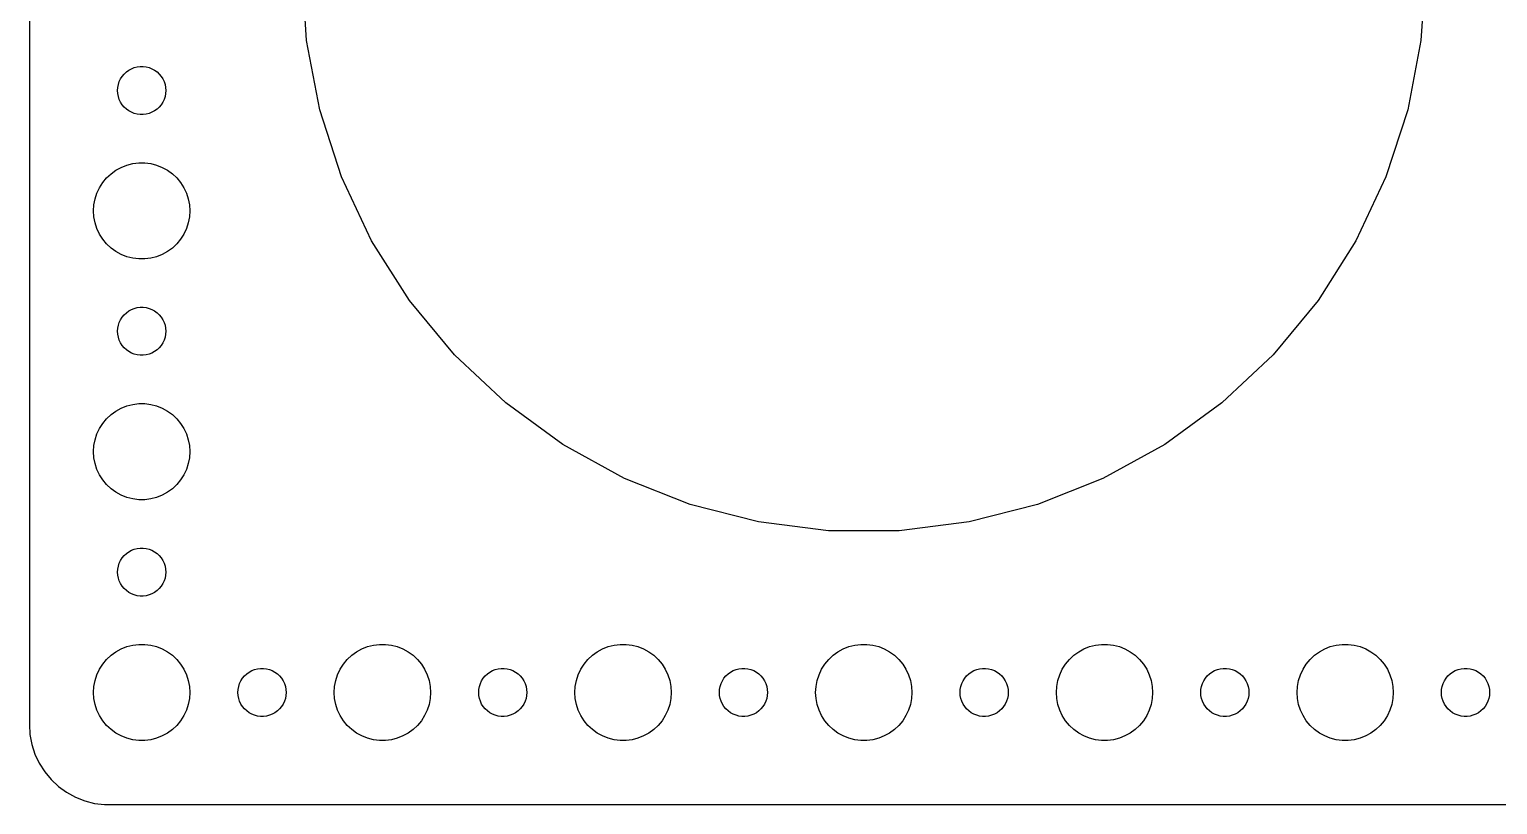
# Model space of a CAD drawing. Header units: metres. Extents: x -127 to 127, y 62 to 166.
# Drawn here: x -127 to -35.5, y 62 to 110.3 of the extents above; entities that cross this region are included whole.
import ezdxf

# ---------------------------------------------------------------- set-up
doc = ezdxf.new("R2010")
doc.units = ezdxf.units.M

msp = doc.modelspace()

# ---------------------------------------------------------------- linework, layer by layer
for p, q in [((-127, 161), (-127, 67)), ((-109.724, 109.613), (-110, 114)), ((-40, 114), (-40.276, 109.613)), ((-108.9, 105.296), (-109.724, 109.613)), ((-40.276, 109.613), (-41.0996, 105.296)), ((-120.464, 107.927), (-120.281, 107.973)), ((-120.281, 107.973), (-120.094, 107.997)), ((-120.094, 107.997), (-119.906, 107.997)), ((-119.906, 107.997), (-119.719, 107.973)), ((-119.719, 107.973), (-119.536, 107.927)), ((-121.395, 107.052), (-121.314, 107.223)), ((-121.314, 107.223), (-121.214, 107.382)), ((-121.214, 107.382), (-121.093, 107.527)), ((-121.093, 107.527), (-120.956, 107.656)), ((-120.956, 107.656), (-120.804, 107.766)), ((-120.804, 107.766), (-120.639, 107.857)), ((-120.639, 107.857), (-120.464, 107.927)), ((-119.536, 107.927), (-119.361, 107.857)), ((-119.361, 107.857), (-119.196, 107.766)), ((-119.196, 107.766), (-119.044, 107.656)), ((-119.044, 107.656), (-118.907, 107.527)), ((-118.907, 107.527), (-118.786, 107.382)), ((-118.786, 107.382), (-118.686, 107.223)), ((-118.686, 107.223), (-118.605, 107.052)), ((-121.5, 106.5), (-121.488, 106.688)), ((-121.488, 106.312), (-121.5, 106.5)), ((-121.488, 106.688), (-121.453, 106.873)), ((-121.453, 106.127), (-121.488, 106.312)), ((-121.453, 106.873), (-121.395, 107.052)), ((-118.605, 107.052), (-118.547, 106.873)), ((-118.547, 106.873), (-118.512, 106.688)), ((-118.512, 106.312), (-118.547, 106.127)), ((-118.512, 106.688), (-118.5, 106.5)), ((-118.5, 106.5), (-118.512, 106.312)), ((-121.395, 105.948), (-121.453, 106.127)), ((-121.314, 105.777), (-121.395, 105.948)), ((-121.214, 105.618), (-121.314, 105.777)), ((-121.093, 105.473), (-121.214, 105.618)), ((-120.956, 105.344), (-121.093, 105.473)), ((-120.804, 105.234), (-120.956, 105.344)), ((-120.639, 105.143), (-120.804, 105.234)), ((-119.196, 105.234), (-119.361, 105.143)), ((-119.044, 105.344), (-119.196, 105.234)), ((-118.907, 105.473), (-119.044, 105.344)), ((-118.786, 105.618), (-118.907, 105.473)), ((-118.686, 105.777), (-118.786, 105.618)), ((-118.605, 105.948), (-118.686, 105.777)), ((-118.547, 106.127), (-118.605, 105.948)), ((-107.542, 101.116), (-108.9, 105.296)), ((-41.0996, 105.296), (-42.4578, 101.116)), ((-120.464, 105.073), (-120.639, 105.143)), ((-120.281, 105.027), (-120.464, 105.073)), ((-120.094, 105.003), (-120.281, 105.027)), ((-119.906, 105.003), (-120.094, 105.003)), ((-119.719, 105.027), (-119.906, 105.003)), ((-119.536, 105.073), (-119.719, 105.027)), ((-119.361, 105.143), (-119.536, 105.073)), ((-121.607, 101.533), (-121.277, 101.714)), ((-121.277, 101.714), (-120.927, 101.853)), ((-120.927, 101.853), (-120.562, 101.947)), ((-120.562, 101.947), (-120.188, 101.994)), ((-120.188, 101.994), (-119.812, 101.994)), ((-119.812, 101.994), (-119.438, 101.947)), ((-119.438, 101.947), (-119.073, 101.853)), ((-119.073, 101.853), (-118.723, 101.714)), ((-118.723, 101.714), (-118.393, 101.533)), ((-122.629, 100.445), (-122.427, 100.763)), ((-122.427, 100.763), (-122.187, 101.054)), ((-122.187, 101.054), (-121.912, 101.312)), ((-121.912, 101.312), (-121.607, 101.533)), ((-118.393, 101.533), (-118.088, 101.312)), ((-118.088, 101.312), (-117.813, 101.054)), ((-117.813, 101.054), (-117.573, 100.763)), ((-117.573, 100.763), (-117.371, 100.445)), ((-105.671, 97.1386), (-107.542, 101.116)), ((-42.4578, 101.116), (-44.3293, 97.1386)), ((-122.976, 99.376), (-122.906, 99.7461)), ((-122.906, 99.7461), (-122.789, 100.104)), ((-122.789, 100.104), (-122.629, 100.445)), ((-117.371, 100.445), (-117.211, 100.104)), ((-117.211, 100.104), (-117.094, 99.7461)), ((-117.094, 99.7461), (-117.024, 99.376)), ((-123, 99), (-122.976, 99.376)), ((-122.976, 98.624), (-123, 99)), ((-117.024, 99.376), (-117, 99)), ((-117, 99), (-117.024, 98.624)), ((-122.906, 98.2539), (-122.976, 98.624)), ((-122.789, 97.8956), (-122.906, 98.2539)), ((-117.094, 98.2539), (-117.211, 97.8956)), ((-117.024, 98.624), (-117.094, 98.2539)), ((-122.629, 97.5547), (-122.789, 97.8956)), ((-122.427, 97.2366), (-122.629, 97.5547)), ((-122.187, 96.9464), (-122.427, 97.2366)), ((-117.573, 97.2366), (-117.813, 96.9464)), ((-117.371, 97.5547), (-117.573, 97.2366)), ((-117.211, 97.8956), (-117.371, 97.5547)), ((-103.316, 93.4275), (-105.671, 97.1386)), ((-44.3293, 97.1386), (-46.6844, 93.4275)), ((-121.912, 96.6885), (-122.187, 96.9464)), ((-121.607, 96.467), (-121.912, 96.6885)), ((-121.277, 96.2855), (-121.607, 96.467)), ((-120.927, 96.1468), (-121.277, 96.2855)), ((-120.562, 96.0531), (-120.927, 96.1468)), ((-119.073, 96.1468), (-119.438, 96.0531)), ((-118.723, 96.2855), (-119.073, 96.1468)), ((-118.393, 96.467), (-118.723, 96.2855)), ((-118.088, 96.6885), (-118.393, 96.467)), ((-117.813, 96.9464), (-118.088, 96.6885)), ((-120.188, 96.0059), (-120.562, 96.0531)), ((-119.812, 96.0059), (-120.188, 96.0059)), ((-119.438, 96.0531), (-119.812, 96.0059)), ((-100.514, 90.0409), (-103.316, 93.4275)), ((-46.6844, 93.4275), (-49.4861, 90.0409)), ((-121.214, 92.3817), (-121.093, 92.5268)), ((-121.093, 92.5268), (-120.956, 92.6558)), ((-120.956, 92.6558), (-120.804, 92.7665)), ((-120.804, 92.7665), (-120.639, 92.8573)), ((-120.639, 92.8573), (-120.464, 92.9266)), ((-120.464, 92.9266), (-120.281, 92.9734)), ((-120.281, 92.9734), (-120.094, 92.997)), ((-120.094, 92.997), (-119.906, 92.997)), ((-119.906, 92.997), (-119.719, 92.9734)), ((-119.719, 92.9734), (-119.536, 92.9266)), ((-119.536, 92.9266), (-119.361, 92.8573)), ((-119.361, 92.8573), (-119.196, 92.7665)), ((-119.196, 92.7665), (-119.044, 92.6558)), ((-119.044, 92.6558), (-118.907, 92.5268)), ((-118.907, 92.5268), (-118.786, 92.3817)), ((-121.5, 91.5), (-121.488, 91.688)), ((-121.488, 91.312), (-121.5, 91.5)), ((-121.488, 91.688), (-121.453, 91.873)), ((-121.453, 91.873), (-121.395, 92.0522)), ((-121.395, 92.0522), (-121.314, 92.2226)), ((-121.314, 92.2226), (-121.214, 92.3817)), ((-118.786, 92.3817), (-118.686, 92.2226)), ((-118.686, 92.2226), (-118.605, 92.0522)), ((-118.605, 92.0522), (-118.547, 91.873)), ((-118.547, 91.873), (-118.512, 91.688)), ((-118.512, 91.688), (-118.5, 91.5)), ((-118.5, 91.5), (-118.512, 91.312)), ((-121.453, 91.127), (-121.488, 91.312)), ((-121.395, 90.9478), (-121.453, 91.127)), ((-121.314, 90.7774), (-121.395, 90.9478)), ((-121.214, 90.6183), (-121.314, 90.7774)), ((-121.093, 90.4732), (-121.214, 90.6183)), ((-118.786, 90.6183), (-118.907, 90.4732)), ((-118.686, 90.7774), (-118.786, 90.6183)), ((-118.605, 90.9478), (-118.686, 90.7774)), ((-118.547, 91.127), (-118.605, 90.9478)), ((-118.512, 91.312), (-118.547, 91.127)), ((-120.956, 90.3442), (-121.093, 90.4732)), ((-120.804, 90.2335), (-120.956, 90.3442)), ((-120.639, 90.1428), (-120.804, 90.2335)), ((-120.464, 90.0734), (-120.639, 90.1428)), ((-120.281, 90.0266), (-120.464, 90.0734)), ((-120.094, 90.003), (-120.281, 90.0266)), ((-119.906, 90.003), (-120.094, 90.003)), ((-119.719, 90.0266), (-119.906, 90.003)), ((-119.536, 90.0734), (-119.719, 90.0266)), ((-119.361, 90.1428), (-119.536, 90.0734)), ((-119.196, 90.2335), (-119.361, 90.1428)), ((-119.044, 90.3442), (-119.196, 90.2335)), ((-118.907, 90.4732), (-119.044, 90.3442)), ((-97.3098, 87.032), (-100.514, 90.0409)), ((-49.4861, 90.0409), (-52.6902, 87.032)), ((-120.927, 86.8532), (-120.562, 86.9469)), ((-120.562, 86.9469), (-120.188, 86.9941)), ((-120.188, 86.9941), (-119.812, 86.9941)), ((-119.812, 86.9941), (-119.438, 86.9469)), ((-119.438, 86.9469), (-119.073, 86.8532)), ((-93.7539, 84.4485), (-97.3098, 87.032)), ((-52.6902, 87.032), (-56.2461, 84.4485)), ((-122.427, 85.7634), (-122.187, 86.0536)), ((-122.187, 86.0536), (-121.912, 86.3116)), ((-121.912, 86.3116), (-121.607, 86.533)), ((-121.607, 86.533), (-121.277, 86.7145)), ((-121.277, 86.7145), (-120.927, 86.8532)), ((-119.073, 86.8532), (-118.723, 86.7145)), ((-118.723, 86.7145), (-118.393, 86.533)), ((-118.393, 86.533), (-118.088, 86.3116)), ((-118.088, 86.3116), (-117.813, 86.0536)), ((-117.813, 86.0536), (-117.573, 85.7634)), ((-122.906, 84.7461), (-122.789, 85.1044)), ((-122.789, 85.1044), (-122.629, 85.4453)), ((-122.629, 85.4453), (-122.427, 85.7634)), ((-117.573, 85.7634), (-117.371, 85.4453)), ((-117.371, 85.4453), (-117.211, 85.1044)), ((-117.211, 85.1044), (-117.094, 84.7461)), ((-123, 84), (-122.976, 84.376)), ((-122.976, 84.376), (-122.906, 84.7461)), ((-117.094, 84.7461), (-117.024, 84.376)), ((-117.024, 84.376), (-117, 84)), ((-89.9023, 82.3311), (-93.7539, 84.4485)), ((-56.2461, 84.4485), (-60.0977, 82.3311)), ((-122.976, 83.624), (-123, 84)), ((-122.906, 83.2539), (-122.976, 83.624)), ((-117.024, 83.624), (-117.094, 83.2539)), ((-117, 84), (-117.024, 83.624)), ((-122.789, 82.8956), (-122.906, 83.2539)), ((-122.629, 82.5547), (-122.789, 82.8956)), ((-122.427, 82.2366), (-122.629, 82.5547)), ((-117.371, 82.5547), (-117.573, 82.2366)), ((-117.211, 82.8956), (-117.371, 82.5547)), ((-117.094, 83.2539), (-117.211, 82.8956)), ((-122.187, 81.9464), (-122.427, 82.2366)), ((-121.912, 81.6885), (-122.187, 81.9464)), ((-121.607, 81.467), (-121.912, 81.6885)), ((-121.277, 81.2855), (-121.607, 81.467)), ((-118.393, 81.467), (-118.723, 81.2855)), ((-118.088, 81.6885), (-118.393, 81.467)), ((-117.813, 81.9464), (-118.088, 81.6885)), ((-117.573, 82.2366), (-117.813, 81.9464)), ((-85.8156, 80.713), (-89.9023, 82.3311)), ((-60.0977, 82.3311), (-64.1844, 80.713)), ((-120.927, 81.1468), (-121.277, 81.2855)), ((-120.562, 81.0531), (-120.927, 81.1468)), ((-120.188, 81.0059), (-120.562, 81.0531)), ((-119.812, 81.0059), (-120.188, 81.0059)), ((-119.438, 81.0531), (-119.812, 81.0059)), ((-119.073, 81.1468), (-119.438, 81.0531)), ((-118.723, 81.2855), (-119.073, 81.1468)), ((-81.5583, 79.6199), (-85.8156, 80.713)), ((-64.1844, 80.713), (-68.4417, 79.6199)), ((-77.1977, 79.0691), (-81.5583, 79.6199)), ((-68.4417, 79.6199), (-72.8023, 79.0691)), ((-72.8023, 79.0691), (-77.1977, 79.0691)), ((-120.804, 77.7665), (-120.639, 77.8572)), ((-120.639, 77.8572), (-120.464, 77.9266)), ((-120.464, 77.9266), (-120.281, 77.9734)), ((-120.281, 77.9734), (-120.094, 77.997)), ((-120.094, 77.997), (-119.906, 77.997)), ((-119.906, 77.997), (-119.719, 77.9734)), ((-119.719, 77.9734), (-119.536, 77.9266)), ((-119.536, 77.9266), (-119.361, 77.8572)), ((-119.361, 77.8572), (-119.196, 77.7665)), ((-121.488, 76.688), (-121.453, 76.873)), ((-121.453, 76.873), (-121.395, 77.0522)), ((-121.395, 77.0522), (-121.314, 77.2226)), ((-121.314, 77.2226), (-121.214, 77.3817)), ((-121.214, 77.3817), (-121.093, 77.5268)), ((-121.093, 77.5268), (-120.956, 77.6558)), ((-120.956, 77.6558), (-120.804, 77.7665)), ((-119.196, 77.7665), (-119.044, 77.6558)), ((-119.044, 77.6558), (-118.907, 77.5268)), ((-118.907, 77.5268), (-118.786, 77.3817)), ((-118.786, 77.3817), (-118.686, 77.2226)), ((-118.686, 77.2226), (-118.605, 77.0522)), ((-118.605, 77.0522), (-118.547, 76.873)), ((-118.547, 76.873), (-118.512, 76.688)), ((-121.5, 76.5), (-121.488, 76.688)), ((-121.488, 76.312), (-121.5, 76.5)), ((-121.453, 76.127), (-121.488, 76.312)), ((-121.395, 75.9478), (-121.453, 76.127)), ((-121.314, 75.7774), (-121.395, 75.9478)), ((-118.605, 75.9478), (-118.686, 75.7774)), ((-118.547, 76.127), (-118.605, 75.9478)), ((-118.512, 76.312), (-118.547, 76.127)), ((-118.512, 76.688), (-118.5, 76.5)), ((-118.5, 76.5), (-118.512, 76.312)), ((-121.214, 75.6183), (-121.314, 75.7774)), ((-121.093, 75.4732), (-121.214, 75.6183)), ((-120.956, 75.3442), (-121.093, 75.4732)), ((-120.804, 75.2335), (-120.956, 75.3442)), ((-120.639, 75.1428), (-120.804, 75.2335)), ((-120.464, 75.0734), (-120.639, 75.1428)), ((-120.281, 75.0266), (-120.464, 75.0734)), ((-119.536, 75.0734), (-119.719, 75.0266)), ((-119.361, 75.1428), (-119.536, 75.0734)), ((-119.196, 75.2335), (-119.361, 75.1428)), ((-119.044, 75.3442), (-119.196, 75.2335)), ((-118.907, 75.4732), (-119.044, 75.3442)), ((-118.786, 75.6183), (-118.907, 75.4732)), ((-118.686, 75.7774), (-118.786, 75.6183)), ((-120.094, 75.003), (-120.281, 75.0266)), ((-119.906, 75.003), (-120.094, 75.003)), ((-119.719, 75.0266), (-119.906, 75.003)), ((-121.912, 71.3115), (-121.607, 71.533)), ((-121.607, 71.533), (-121.277, 71.7145)), ((-121.277, 71.7145), (-120.927, 71.8532)), ((-120.927, 71.8532), (-120.562, 71.9469)), ((-120.562, 71.9469), (-120.188, 71.9941)), ((-120.188, 71.9941), (-119.812, 71.9941)), ((-119.812, 71.9941), (-119.438, 71.9469)), ((-119.438, 71.9469), (-119.073, 71.8532)), ((-119.073, 71.8532), (-118.723, 71.7145)), ((-118.723, 71.7145), (-118.393, 71.533)), ((-118.393, 71.533), (-118.088, 71.3115)), ((-106.912, 71.3115), (-106.607, 71.533)), ((-106.607, 71.533), (-106.277, 71.7145)), ((-106.277, 71.7145), (-105.927, 71.8532)), ((-105.927, 71.8532), (-105.562, 71.9469)), ((-105.562, 71.9469), (-105.188, 71.9941)), ((-105.188, 71.9941), (-104.812, 71.9941)), ((-104.812, 71.9941), (-104.438, 71.9469)), ((-104.438, 71.9469), (-104.073, 71.8532)), ((-104.073, 71.8532), (-103.723, 71.7145)), ((-103.723, 71.7145), (-103.393, 71.533)), ((-103.393, 71.533), (-103.088, 71.3115)), ((-91.9123, 71.3115), (-91.6075, 71.533)), ((-91.6075, 71.533), (-91.2773, 71.7145)), ((-91.2773, 71.7145), (-90.927, 71.8532)), ((-90.927, 71.8532), (-90.5621, 71.9469)), ((-90.5621, 71.9469), (-90.1884, 71.9941)), ((-90.1884, 71.9941), (-89.8116, 71.9941)), ((-89.8116, 71.9941), (-89.4379, 71.9469)), ((-89.4379, 71.9469), (-89.073, 71.8532)), ((-89.073, 71.8532), (-88.7227, 71.7145)), ((-88.7227, 71.7145), (-88.3925, 71.533)), ((-88.3925, 71.533), (-88.0877, 71.3115)), ((-76.9123, 71.3115), (-76.6075, 71.533)), ((-76.6075, 71.533), (-76.2773, 71.7145)), ((-76.2773, 71.7145), (-75.927, 71.8532)), ((-75.927, 71.8532), (-75.5621, 71.9469)), ((-75.5621, 71.9469), (-75.1884, 71.9941)), ((-75.1884, 71.9941), (-74.8116, 71.9941)), ((-74.8116, 71.9941), (-74.4379, 71.9469)), ((-74.4379, 71.9469), (-74.073, 71.8532)), ((-74.073, 71.8532), (-73.7227, 71.7145)), ((-73.7227, 71.7145), (-73.3925, 71.533)), ((-73.3925, 71.533), (-73.0877, 71.3115)), ((-61.9123, 71.3115), (-61.6075, 71.533)), ((-61.6075, 71.533), (-61.2773, 71.7145)), ((-61.2773, 71.7145), (-60.927, 71.8532)), ((-60.927, 71.8532), (-60.5621, 71.9469)), ((-60.5621, 71.9469), (-60.1884, 71.9941)), ((-60.1884, 71.9941), (-59.8116, 71.9941)), ((-59.8116, 71.9941), (-59.4379, 71.9469)), ((-59.4379, 71.9469), (-59.0729, 71.8532)), ((-59.0729, 71.8532), (-58.7227, 71.7145)), ((-58.7227, 71.7145), (-58.3925, 71.533)), ((-58.3925, 71.533), (-58.0877, 71.3115)), ((-46.9123, 71.3115), (-46.6075, 71.533)), ((-46.6075, 71.533), (-46.2773, 71.7145)), ((-46.2773, 71.7145), (-45.927, 71.8532)), ((-45.927, 71.8532), (-45.5621, 71.9469)), ((-45.5621, 71.9469), (-45.1884, 71.9941)), ((-45.1884, 71.9941), (-44.8116, 71.9941)), ((-44.8116, 71.9941), (-44.4379, 71.9469)), ((-44.4379, 71.9469), (-44.0729, 71.8532)), ((-44.0729, 71.8532), (-43.7227, 71.7145)), ((-43.7227, 71.7145), (-43.3925, 71.533)), ((-43.3925, 71.533), (-43.0877, 71.3115)), ((-122.629, 70.4453), (-122.427, 70.7634)), ((-122.427, 70.7634), (-122.187, 71.0536)), ((-122.187, 71.0536), (-121.912, 71.3115)), ((-118.088, 71.3115), (-117.813, 71.0536)), ((-117.813, 71.0536), (-117.573, 70.7634)), ((-117.573, 70.7634), (-117.371, 70.4453)), ((-112.964, 70.4266), (-112.781, 70.4734)), ((-112.781, 70.4734), (-112.594, 70.497)), ((-112.594, 70.497), (-112.406, 70.497)), ((-112.406, 70.497), (-112.219, 70.4734)), ((-112.219, 70.4734), (-112.036, 70.4266)), ((-107.629, 70.4453), (-107.427, 70.7634)), ((-107.427, 70.7634), (-107.187, 71.0536)), ((-107.187, 71.0536), (-106.912, 71.3115)), ((-103.088, 71.3115), (-102.813, 71.0536)), ((-102.813, 71.0536), (-102.573, 70.7634)), ((-102.573, 70.7634), (-102.371, 70.4453)), ((-97.9635, 70.4266), (-97.7811, 70.4734)), ((-97.7811, 70.4734), (-97.5942, 70.497)), ((-97.5942, 70.497), (-97.4058, 70.497)), ((-97.4058, 70.497), (-97.2189, 70.4734)), ((-97.2189, 70.4734), (-97.0365, 70.4266)), ((-92.6289, 70.4453), (-92.427, 70.7634)), ((-92.427, 70.7634), (-92.1869, 71.0536)), ((-92.1869, 71.0536), (-91.9123, 71.3115)), ((-88.0877, 71.3115), (-87.8131, 71.0536)), ((-87.8131, 71.0536), (-87.573, 70.7634)), ((-87.573, 70.7634), (-87.3711, 70.4453)), ((-82.9635, 70.4266), (-82.7811, 70.4734)), ((-82.7811, 70.4734), (-82.5942, 70.497)), ((-82.5942, 70.497), (-82.4058, 70.497)), ((-82.4058, 70.497), (-82.2189, 70.4734)), ((-82.2189, 70.4734), (-82.0365, 70.4266)), ((-77.6289, 70.4453), (-77.427, 70.7634)), ((-77.427, 70.7634), (-77.1869, 71.0536)), ((-77.1869, 71.0536), (-76.9123, 71.3115)), ((-73.0877, 71.3115), (-72.8131, 71.0536)), ((-72.8131, 71.0536), (-72.573, 70.7634)), ((-72.573, 70.7634), (-72.3711, 70.4453)), ((-67.9635, 70.4266), (-67.7811, 70.4734)), ((-67.7811, 70.4734), (-67.5942, 70.497)), ((-67.5942, 70.497), (-67.4058, 70.497)), ((-67.4058, 70.497), (-67.2189, 70.4734)), ((-67.2189, 70.4734), (-67.0365, 70.4266)), ((-62.6289, 70.4453), (-62.427, 70.7634)), ((-62.427, 70.7634), (-62.1869, 71.0536)), ((-62.1869, 71.0536), (-61.9123, 71.3115)), ((-58.0877, 71.3115), (-57.8131, 71.0536)), ((-57.8131, 71.0536), (-57.5729, 70.7634)), ((-57.5729, 70.7634), (-57.3711, 70.4453)), ((-52.9635, 70.4266), (-52.7811, 70.4734)), ((-52.7811, 70.4734), (-52.5942, 70.497)), ((-52.5942, 70.497), (-52.4058, 70.497)), ((-52.4058, 70.497), (-52.2189, 70.4734)), ((-52.2189, 70.4734), (-52.0365, 70.4266)), ((-47.6289, 70.4453), (-47.427, 70.7634)), ((-47.427, 70.7634), (-47.1869, 71.0536)), ((-47.1869, 71.0536), (-46.9123, 71.3115)), ((-43.0877, 71.3115), (-42.8131, 71.0536)), ((-42.8131, 71.0536), (-42.5729, 70.7634)), ((-42.5729, 70.7634), (-42.3711, 70.4453)), ((-37.9635, 70.4266), (-37.7811, 70.4734)), ((-37.7811, 70.4734), (-37.5942, 70.497)), ((-37.5942, 70.497), (-37.4058, 70.497)), ((-37.4058, 70.497), (-37.2189, 70.4734)), ((-37.2189, 70.4734), (-37.0365, 70.4266)), ((-122.976, 69.376), (-122.906, 69.7461)), ((-122.906, 69.7461), (-122.789, 70.1044)), ((-122.789, 70.1044), (-122.629, 70.4453)), ((-117.371, 70.4453), (-117.211, 70.1044)), ((-117.211, 70.1044), (-117.094, 69.7461)), ((-117.094, 69.7461), (-117.024, 69.376)), ((-113.953, 69.373), (-113.895, 69.5522)), ((-113.895, 69.5522), (-113.814, 69.7226)), ((-113.814, 69.7226), (-113.714, 69.8817)), ((-113.714, 69.8817), (-113.593, 70.0268)), ((-113.593, 70.0268), (-113.456, 70.1558)), ((-113.456, 70.1558), (-113.304, 70.2665)), ((-113.304, 70.2665), (-113.139, 70.3572)), ((-113.139, 70.3572), (-112.964, 70.4266)), ((-112.036, 70.4266), (-111.861, 70.3572)), ((-111.861, 70.3572), (-111.696, 70.2665)), ((-111.696, 70.2665), (-111.544, 70.1558)), ((-111.544, 70.1558), (-111.407, 70.0268)), ((-111.407, 70.0268), (-111.286, 69.8817)), ((-111.286, 69.8817), (-111.186, 69.7226)), ((-111.186, 69.7226), (-111.105, 69.5522)), ((-111.105, 69.5522), (-111.047, 69.373)), ((-107.976, 69.376), (-107.906, 69.7461)), ((-107.906, 69.7461), (-107.789, 70.1044)), ((-107.789, 70.1044), (-107.629, 70.4453)), ((-102.371, 70.4453), (-102.211, 70.1044)), ((-102.211, 70.1044), (-102.094, 69.7461)), ((-102.094, 69.7461), (-102.024, 69.376)), ((-98.9529, 69.373), (-98.8947, 69.5522)), ((-98.8947, 69.5522), (-98.8145, 69.7226)), ((-98.8145, 69.7226), (-98.7135, 69.8817)), ((-98.7135, 69.8817), (-98.5934, 70.0268)), ((-98.5934, 70.0268), (-98.4561, 70.1558)), ((-98.4561, 70.1558), (-98.3037, 70.2665)), ((-98.3037, 70.2665), (-98.1387, 70.3572)), ((-98.1387, 70.3572), (-97.9635, 70.4266)), ((-97.0365, 70.4266), (-96.8613, 70.3572)), ((-96.8613, 70.3572), (-96.6963, 70.2665)), ((-96.6963, 70.2665), (-96.5439, 70.1558)), ((-96.5439, 70.1558), (-96.4065, 70.0268)), ((-96.4065, 70.0268), (-96.2865, 69.8817)), ((-96.2865, 69.8817), (-96.1855, 69.7226)), ((-96.1855, 69.7226), (-96.1053, 69.5522)), ((-96.1053, 69.5522), (-96.0471, 69.373)), ((-92.9763, 69.376), (-92.9057, 69.7461)), ((-92.9057, 69.7461), (-92.7893, 70.1044)), ((-92.7893, 70.1044), (-92.6289, 70.4453)), ((-87.3711, 70.4453), (-87.2107, 70.1044)), ((-87.2107, 70.1044), (-87.0943, 69.7461)), ((-87.0943, 69.7461), (-87.0237, 69.376)), ((-83.9529, 69.373), (-83.8947, 69.5522)), ((-83.8947, 69.5522), (-83.8145, 69.7226)), ((-83.8145, 69.7226), (-83.7135, 69.8817)), ((-83.7135, 69.8817), (-83.5934, 70.0268)), ((-83.5934, 70.0268), (-83.4561, 70.1558)), ((-83.4561, 70.1558), (-83.3037, 70.2665)), ((-83.3037, 70.2665), (-83.1387, 70.3572)), ((-83.1387, 70.3572), (-82.9635, 70.4266)), ((-82.0365, 70.4266), (-81.8613, 70.3572)), ((-81.8613, 70.3572), (-81.6963, 70.2665)), ((-81.6963, 70.2665), (-81.5439, 70.1558)), ((-81.5439, 70.1558), (-81.4065, 70.0268)), ((-81.4065, 70.0268), (-81.2865, 69.8817)), ((-81.2865, 69.8817), (-81.1855, 69.7226)), ((-81.1855, 69.7226), (-81.1053, 69.5522)), ((-81.1053, 69.5522), (-81.0471, 69.373)), ((-77.9763, 69.376), (-77.9057, 69.7461)), ((-77.9057, 69.7461), (-77.7893, 70.1044)), ((-77.7893, 70.1044), (-77.6289, 70.4453)), ((-72.3711, 70.4453), (-72.2107, 70.1044)), ((-72.2107, 70.1044), (-72.0943, 69.7461)), ((-72.0943, 69.7461), (-72.0237, 69.376)), ((-68.9529, 69.373), (-68.8947, 69.5522)), ((-68.8947, 69.5522), (-68.8145, 69.7226)), ((-68.8145, 69.7226), (-68.7135, 69.8817)), ((-68.7135, 69.8817), (-68.5934, 70.0268)), ((-68.5934, 70.0268), (-68.4561, 70.1558)), ((-68.4561, 70.1558), (-68.3037, 70.2665)), ((-68.3037, 70.2665), (-68.1387, 70.3572)), ((-68.1387, 70.3572), (-67.9635, 70.4266)), ((-67.0365, 70.4266), (-66.8613, 70.3572)), ((-66.8613, 70.3572), (-66.6963, 70.2665)), ((-66.6963, 70.2665), (-66.5439, 70.1558)), ((-66.5439, 70.1558), (-66.4065, 70.0268)), ((-66.4065, 70.0268), (-66.2865, 69.8817)), ((-66.2865, 69.8817), (-66.1855, 69.7226)), ((-66.1855, 69.7226), (-66.1053, 69.5522)), ((-66.1053, 69.5522), (-66.0471, 69.373)), ((-62.9763, 69.376), (-62.9057, 69.7461)), ((-62.9057, 69.7461), (-62.7893, 70.1044)), ((-62.7893, 70.1044), (-62.6289, 70.4453)), ((-57.3711, 70.4453), (-57.2107, 70.1044)), ((-57.2107, 70.1044), (-57.0942, 69.7461)), ((-57.0942, 69.7461), (-57.0237, 69.376)), ((-53.9529, 69.373), (-53.8947, 69.5522)), ((-53.8947, 69.5522), (-53.8145, 69.7226)), ((-53.8145, 69.7226), (-53.7135, 69.8817)), ((-53.7135, 69.8817), (-53.5934, 70.0268)), ((-53.5934, 70.0268), (-53.4561, 70.1558)), ((-53.4561, 70.1558), (-53.3037, 70.2665)), ((-53.3037, 70.2665), (-53.1387, 70.3572)), ((-53.1387, 70.3572), (-52.9635, 70.4266)), ((-52.0365, 70.4266), (-51.8613, 70.3572)), ((-51.8613, 70.3572), (-51.6963, 70.2665)), ((-51.6963, 70.2665), (-51.5439, 70.1558)), ((-51.5439, 70.1558), (-51.4065, 70.0268)), ((-51.4065, 70.0268), (-51.2865, 69.8817)), ((-51.2865, 69.8817), (-51.1855, 69.7226)), ((-51.1855, 69.7226), (-51.1053, 69.5522)), ((-51.1053, 69.5522), (-51.0471, 69.373)), ((-47.9763, 69.376), (-47.9057, 69.7461)), ((-47.9057, 69.7461), (-47.7893, 70.1044)), ((-47.7893, 70.1044), (-47.6289, 70.4453)), ((-42.3711, 70.4453), (-42.2107, 70.1044)), ((-42.2107, 70.1044), (-42.0942, 69.7461)), ((-42.0942, 69.7461), (-42.0237, 69.376)), ((-38.9529, 69.373), (-38.8947, 69.5522)), ((-38.8947, 69.5522), (-38.8145, 69.7226)), ((-38.8145, 69.7226), (-38.7135, 69.8817)), ((-38.7135, 69.8817), (-38.5934, 70.0268)), ((-38.5934, 70.0268), (-38.4561, 70.1558)), ((-38.4561, 70.1558), (-38.3037, 70.2665)), ((-38.3037, 70.2665), (-38.1387, 70.3572)), ((-38.1387, 70.3572), (-37.9635, 70.4266)), ((-37.0365, 70.4266), (-36.8613, 70.3572)), ((-36.8613, 70.3572), (-36.6963, 70.2665)), ((-36.6963, 70.2665), (-36.5439, 70.1558)), ((-36.5439, 70.1558), (-36.4065, 70.0268)), ((-36.4065, 70.0268), (-36.2865, 69.8817)), ((-36.2865, 69.8817), (-36.1855, 69.7226)), ((-36.1855, 69.7226), (-36.1053, 69.5522)), ((-36.1053, 69.5522), (-36.0471, 69.373)), ((-123, 69), (-122.976, 69.376)), ((-122.976, 68.624), (-123, 69)), ((-117.024, 69.376), (-117, 69)), ((-117, 69), (-117.024, 68.624)), ((-114, 69), (-113.988, 69.188)), ((-113.988, 68.812), (-114, 69)), ((-113.988, 69.188), (-113.953, 69.373)), ((-113.953, 68.627), (-113.988, 68.812)), ((-113.895, 68.4478), (-113.953, 68.627)), ((-111.047, 68.627), (-111.105, 68.4478)), ((-111.047, 69.373), (-111.012, 69.188)), ((-111.012, 68.812), (-111.047, 68.627)), ((-111.012, 69.188), (-111, 69)), ((-111, 69), (-111.012, 68.812)), ((-108, 69), (-107.976, 69.376)), ((-107.976, 68.624), (-108, 69)), ((-102.024, 69.376), (-102, 69)), ((-102, 69), (-102.024, 68.624)), ((-99, 69), (-98.9882, 69.188)), ((-98.9882, 68.812), (-99, 69)), ((-98.9882, 69.188), (-98.9529, 69.373)), ((-98.9529, 68.627), (-98.9882, 68.812)), ((-98.8947, 68.4478), (-98.9529, 68.627)), ((-96.0471, 68.627), (-96.1053, 68.4478)), ((-96.0471, 69.373), (-96.0118, 69.188)), ((-96.0118, 68.812), (-96.0471, 68.627)), ((-96.0118, 69.188), (-96, 69)), ((-96, 69), (-96.0118, 68.812)), ((-93, 69), (-92.9763, 69.376)), ((-92.9763, 68.624), (-93, 69)), ((-87.0237, 69.376), (-87, 69)), ((-87, 69), (-87.0237, 68.624)), ((-84, 69), (-83.9882, 69.188)), ((-83.9882, 68.812), (-84, 69)), ((-83.9882, 69.188), (-83.9529, 69.373)), ((-83.9529, 68.627), (-83.9882, 68.812)), ((-83.8947, 68.4478), (-83.9529, 68.627)), ((-81.0471, 68.627), (-81.1053, 68.4478)), ((-81.0471, 69.373), (-81.0118, 69.188)), ((-81.0118, 68.812), (-81.0471, 68.627)), ((-81.0118, 69.188), (-81, 69)), ((-81, 69), (-81.0118, 68.812)), ((-78, 69), (-77.9763, 69.376)), ((-77.9763, 68.624), (-78, 69)), ((-72.0237, 69.376), (-72, 69)), ((-72, 69), (-72.0237, 68.624)), ((-69, 69), (-68.9882, 69.188)), ((-68.9882, 68.812), (-69, 69)), ((-68.9882, 69.188), (-68.9529, 69.373)), ((-68.9529, 68.627), (-68.9882, 68.812)), ((-68.8947, 68.4478), (-68.9529, 68.627)), ((-66.0471, 68.627), (-66.1053, 68.4478)), ((-66.0471, 69.373), (-66.0118, 69.188)), ((-66.0118, 68.812), (-66.0471, 68.627)), ((-66.0118, 69.188), (-66, 69)), ((-66, 69), (-66.0118, 68.812)), ((-63, 69), (-62.9763, 69.376)), ((-62.9763, 68.624), (-63, 69)), ((-57.0237, 69.376), (-57, 69)), ((-57, 69), (-57.0237, 68.624)), ((-54, 69), (-53.9882, 69.188)), ((-53.9882, 68.812), (-54, 69)), ((-53.9882, 69.188), (-53.9529, 69.373)), ((-53.9529, 68.627), (-53.9882, 68.812)), ((-53.8947, 68.4478), (-53.9529, 68.627)), ((-51.0471, 68.627), (-51.1053, 68.4478)), ((-51.0471, 69.373), (-51.0118, 69.188)), ((-51.0118, 68.812), (-51.0471, 68.627)), ((-51.0118, 69.188), (-51, 69)), ((-51, 69), (-51.0118, 68.812)), ((-48, 69), (-47.9763, 69.376)), ((-47.9763, 68.624), (-48, 69)), ((-42.0237, 69.376), (-42, 69)), ((-42, 69), (-42.0237, 68.624)), ((-39, 69), (-38.9882, 69.188)), ((-38.9882, 68.812), (-39, 69)), ((-38.9882, 69.188), (-38.9529, 69.373)), ((-38.9529, 68.627), (-38.9882, 68.812)), ((-38.8947, 68.4478), (-38.9529, 68.627)), ((-36.0471, 68.627), (-36.1053, 68.4478)), ((-36.0471, 69.373), (-36.0118, 69.188)), ((-36.0118, 68.812), (-36.0471, 68.627)), ((-36.0118, 69.188), (-36, 69)), ((-36, 69), (-36.0118, 68.812)), ((-122.906, 68.2539), (-122.976, 68.624)), ((-122.789, 67.8956), (-122.906, 68.2539)), ((-122.629, 67.5547), (-122.789, 67.8956)), ((-117.211, 67.8956), (-117.371, 67.5547)), ((-117.094, 68.2539), (-117.211, 67.8956)), ((-117.024, 68.624), (-117.094, 68.2539)), ((-113.814, 68.2774), (-113.895, 68.4478)), ((-113.714, 68.1183), (-113.814, 68.2774)), ((-113.593, 67.9732), (-113.714, 68.1183)), ((-113.456, 67.8442), (-113.593, 67.9732)), ((-113.304, 67.7335), (-113.456, 67.8442)), ((-113.139, 67.6428), (-113.304, 67.7335)), ((-111.696, 67.7335), (-111.861, 67.6428)), ((-111.544, 67.8442), (-111.696, 67.7335)), ((-111.407, 67.9732), (-111.544, 67.8442)), ((-111.286, 68.1183), (-111.407, 67.9732)), ((-111.186, 68.2774), (-111.286, 68.1183)), ((-111.105, 68.4478), (-111.186, 68.2774)), ((-107.906, 68.2539), (-107.976, 68.624)), ((-107.789, 67.8956), (-107.906, 68.2539)), ((-107.629, 67.5547), (-107.789, 67.8956)), ((-102.211, 67.8956), (-102.371, 67.5547)), ((-102.094, 68.2539), (-102.211, 67.8956)), ((-102.024, 68.624), (-102.094, 68.2539)), ((-98.8145, 68.2774), (-98.8947, 68.4478)), ((-98.7135, 68.1183), (-98.8145, 68.2774)), ((-98.5934, 67.9732), (-98.7135, 68.1183)), ((-98.4561, 67.8442), (-98.5934, 67.9732)), ((-98.3037, 67.7335), (-98.4561, 67.8442)), ((-98.1387, 67.6428), (-98.3037, 67.7335)), ((-96.6963, 67.7335), (-96.8613, 67.6428)), ((-96.5439, 67.8442), (-96.6963, 67.7335)), ((-96.4065, 67.9732), (-96.5439, 67.8442)), ((-96.2865, 68.1183), (-96.4065, 67.9732)), ((-96.1855, 68.2774), (-96.2865, 68.1183)), ((-96.1053, 68.4478), (-96.1855, 68.2774)), ((-92.9057, 68.2539), (-92.9763, 68.624)), ((-92.7893, 67.8956), (-92.9057, 68.2539)), ((-92.6289, 67.5547), (-92.7893, 67.8956)), ((-87.2107, 67.8956), (-87.3711, 67.5547)), ((-87.0943, 68.2539), (-87.2107, 67.8956)), ((-87.0237, 68.624), (-87.0943, 68.2539)), ((-83.8145, 68.2774), (-83.8947, 68.4478)), ((-83.7135, 68.1183), (-83.8145, 68.2774)), ((-83.5934, 67.9732), (-83.7135, 68.1183)), ((-83.4561, 67.8442), (-83.5934, 67.9732)), ((-83.3037, 67.7335), (-83.4561, 67.8442)), ((-83.1387, 67.6428), (-83.3037, 67.7335)), ((-81.6963, 67.7335), (-81.8613, 67.6428)), ((-81.5439, 67.8442), (-81.6963, 67.7335)), ((-81.4065, 67.9732), (-81.5439, 67.8442)), ((-81.2865, 68.1183), (-81.4065, 67.9732)), ((-81.1855, 68.2774), (-81.2865, 68.1183)), ((-81.1053, 68.4478), (-81.1855, 68.2774)), ((-77.9057, 68.2539), (-77.9763, 68.624)), ((-77.7893, 67.8956), (-77.9057, 68.2539)), ((-77.6289, 67.5547), (-77.7893, 67.8956)), ((-72.2107, 67.8956), (-72.3711, 67.5547)), ((-72.0943, 68.2539), (-72.2107, 67.8956)), ((-72.0237, 68.624), (-72.0943, 68.2539)), ((-68.8145, 68.2774), (-68.8947, 68.4478)), ((-68.7135, 68.1183), (-68.8145, 68.2774)), ((-68.5934, 67.9732), (-68.7135, 68.1183)), ((-68.4561, 67.8442), (-68.5934, 67.9732)), ((-68.3037, 67.7335), (-68.4561, 67.8442)), ((-68.1387, 67.6428), (-68.3037, 67.7335)), ((-66.6963, 67.7335), (-66.8613, 67.6428)), ((-66.5439, 67.8442), (-66.6963, 67.7335)), ((-66.4065, 67.9732), (-66.5439, 67.8442)), ((-66.2865, 68.1183), (-66.4065, 67.9732)), ((-66.1855, 68.2774), (-66.2865, 68.1183)), ((-66.1053, 68.4478), (-66.1855, 68.2774)), ((-62.9057, 68.2539), (-62.9763, 68.624)), ((-62.7893, 67.8956), (-62.9057, 68.2539)), ((-62.6289, 67.5547), (-62.7893, 67.8956)), ((-57.2107, 67.8956), (-57.3711, 67.5547)), ((-57.0942, 68.2539), (-57.2107, 67.8956)), ((-57.0237, 68.624), (-57.0942, 68.2539)), ((-53.8145, 68.2774), (-53.8947, 68.4478)), ((-53.7135, 68.1183), (-53.8145, 68.2774)), ((-53.5934, 67.9732), (-53.7135, 68.1183)), ((-53.4561, 67.8442), (-53.5934, 67.9732)), ((-53.3037, 67.7335), (-53.4561, 67.8442)), ((-53.1387, 67.6428), (-53.3037, 67.7335)), ((-51.6963, 67.7335), (-51.8613, 67.6428)), ((-51.5439, 67.8442), (-51.6963, 67.7335)), ((-51.4065, 67.9732), (-51.5439, 67.8442)), ((-51.2865, 68.1183), (-51.4065, 67.9732)), ((-51.1855, 68.2774), (-51.2865, 68.1183)), ((-51.1053, 68.4478), (-51.1855, 68.2774)), ((-47.9057, 68.2539), (-47.9763, 68.624)), ((-47.7893, 67.8956), (-47.9057, 68.2539)), ((-47.6289, 67.5547), (-47.7893, 67.8956)), ((-42.2107, 67.8956), (-42.3711, 67.5547)), ((-42.0942, 68.2539), (-42.2107, 67.8956)), ((-42.0237, 68.624), (-42.0942, 68.2539)), ((-38.8145, 68.2774), (-38.8947, 68.4478)), ((-38.7135, 68.1183), (-38.8145, 68.2774)), ((-38.5934, 67.9732), (-38.7135, 68.1183)), ((-38.4561, 67.8442), (-38.5934, 67.9732)), ((-38.3037, 67.7335), (-38.4561, 67.8442)), ((-38.1387, 67.6428), (-38.3037, 67.7335)), ((-36.6963, 67.7335), (-36.8613, 67.6428)), ((-36.5439, 67.8442), (-36.6963, 67.7335)), ((-36.4065, 67.9732), (-36.5439, 67.8442)), ((-36.2865, 68.1183), (-36.4065, 67.9732)), ((-36.1855, 68.2774), (-36.2865, 68.1183)), ((-36.1053, 68.4478), (-36.1855, 68.2774)), ((-127, 67), (-126.961, 66.3733)), ((-122.427, 67.2366), (-122.629, 67.5547)), ((-122.187, 66.9464), (-122.427, 67.2366)), ((-121.912, 66.6885), (-122.187, 66.9464)), ((-117.813, 66.9464), (-118.088, 66.6885)), ((-117.573, 67.2366), (-117.813, 66.9464)), ((-117.371, 67.5547), (-117.573, 67.2366)), ((-112.964, 67.5734), (-113.139, 67.6428)), ((-112.781, 67.5266), (-112.964, 67.5734)), ((-112.594, 67.503), (-112.781, 67.5266)), ((-112.406, 67.503), (-112.594, 67.503)), ((-112.219, 67.5266), (-112.406, 67.503)), ((-112.036, 67.5734), (-112.219, 67.5266)), ((-111.861, 67.6428), (-112.036, 67.5734)), ((-107.427, 67.2366), (-107.629, 67.5547)), ((-107.187, 66.9464), (-107.427, 67.2366)), ((-106.912, 66.6885), (-107.187, 66.9464)), ((-102.813, 66.9464), (-103.088, 66.6885)), ((-102.573, 67.2366), (-102.813, 66.9464)), ((-102.371, 67.5547), (-102.573, 67.2366)), ((-97.9635, 67.5734), (-98.1387, 67.6428)), ((-97.7811, 67.5266), (-97.9635, 67.5734)), ((-97.5942, 67.503), (-97.7811, 67.5266)), ((-97.4058, 67.503), (-97.5942, 67.503)), ((-97.2189, 67.5266), (-97.4058, 67.503)), ((-97.0365, 67.5734), (-97.2189, 67.5266)), ((-96.8613, 67.6428), (-97.0365, 67.5734)), ((-92.427, 67.2366), (-92.6289, 67.5547)), ((-92.1869, 66.9464), (-92.427, 67.2366)), ((-91.9123, 66.6885), (-92.1869, 66.9464)), ((-87.8131, 66.9464), (-88.0877, 66.6885)), ((-87.573, 67.2366), (-87.8131, 66.9464)), ((-87.3711, 67.5547), (-87.573, 67.2366)), ((-82.9635, 67.5734), (-83.1387, 67.6428)), ((-82.7811, 67.5266), (-82.9635, 67.5734)), ((-82.5942, 67.503), (-82.7811, 67.5266)), ((-82.4058, 67.503), (-82.5942, 67.503)), ((-82.2189, 67.5266), (-82.4058, 67.503)), ((-82.0365, 67.5734), (-82.2189, 67.5266)), ((-81.8613, 67.6428), (-82.0365, 67.5734)), ((-77.427, 67.2366), (-77.6289, 67.5547)), ((-77.1869, 66.9464), (-77.427, 67.2366)), ((-76.9123, 66.6885), (-77.1869, 66.9464)), ((-72.8131, 66.9464), (-73.0877, 66.6885)), ((-72.573, 67.2366), (-72.8131, 66.9464)), ((-72.3711, 67.5547), (-72.573, 67.2366)), ((-67.9635, 67.5734), (-68.1387, 67.6428)), ((-67.7811, 67.5266), (-67.9635, 67.5734)), ((-67.5942, 67.503), (-67.7811, 67.5266)), ((-67.4058, 67.503), (-67.5942, 67.503)), ((-67.2189, 67.5266), (-67.4058, 67.503)), ((-67.0365, 67.5734), (-67.2189, 67.5266)), ((-66.8613, 67.6428), (-67.0365, 67.5734)), ((-62.427, 67.2366), (-62.6289, 67.5547)), ((-62.1869, 66.9464), (-62.427, 67.2366)), ((-61.9123, 66.6885), (-62.1869, 66.9464)), ((-57.8131, 66.9464), (-58.0877, 66.6885)), ((-57.5729, 67.2366), (-57.8131, 66.9464)), ((-57.3711, 67.5547), (-57.5729, 67.2366)), ((-52.9635, 67.5734), (-53.1387, 67.6428)), ((-52.7811, 67.5266), (-52.9635, 67.5734)), ((-52.5942, 67.503), (-52.7811, 67.5266)), ((-52.4058, 67.503), (-52.5942, 67.503)), ((-52.2189, 67.5266), (-52.4058, 67.503)), ((-52.0365, 67.5734), (-52.2189, 67.5266)), ((-51.8613, 67.6428), (-52.0365, 67.5734)), ((-47.427, 67.2366), (-47.6289, 67.5547)), ((-47.1869, 66.9464), (-47.427, 67.2366)), ((-46.9123, 66.6885), (-47.1869, 66.9464)), ((-42.8131, 66.9464), (-43.0877, 66.6885)), ((-42.5729, 67.2366), (-42.8131, 66.9464)), ((-42.3711, 67.5547), (-42.5729, 67.2366)), ((-37.9635, 67.5734), (-38.1387, 67.6428)), ((-37.7811, 67.5266), (-37.9635, 67.5734)), ((-37.5942, 67.503), (-37.7811, 67.5266)), ((-37.4058, 67.503), (-37.5942, 67.503)), ((-37.2189, 67.5266), (-37.4058, 67.503)), ((-37.0365, 67.5734), (-37.2189, 67.5266)), ((-36.8613, 67.6428), (-37.0365, 67.5734)), ((-126.961, 66.3733), (-126.843, 65.7566)), ((-121.607, 66.467), (-121.912, 66.6885)), ((-121.277, 66.2855), (-121.607, 66.467)), ((-120.927, 66.1468), (-121.277, 66.2855)), ((-120.562, 66.0531), (-120.927, 66.1468)), ((-120.188, 66.0059), (-120.562, 66.0531)), ((-119.812, 66.0059), (-120.188, 66.0059)), ((-119.438, 66.0531), (-119.812, 66.0059)), ((-119.073, 66.1468), (-119.438, 66.0531)), ((-118.723, 66.2855), (-119.073, 66.1468)), ((-118.393, 66.467), (-118.723, 66.2855)), ((-118.088, 66.6885), (-118.393, 66.467)), ((-106.607, 66.467), (-106.912, 66.6885)), ((-106.277, 66.2855), (-106.607, 66.467)), ((-105.927, 66.1468), (-106.277, 66.2855)), ((-105.562, 66.0531), (-105.927, 66.1468)), ((-105.188, 66.0059), (-105.562, 66.0531)), ((-104.812, 66.0059), (-105.188, 66.0059)), ((-104.438, 66.0531), (-104.812, 66.0059)), ((-104.073, 66.1468), (-104.438, 66.0531)), ((-103.723, 66.2855), (-104.073, 66.1468)), ((-103.393, 66.467), (-103.723, 66.2855)), ((-103.088, 66.6885), (-103.393, 66.467)), ((-91.6075, 66.467), (-91.9123, 66.6885)), ((-91.2773, 66.2855), (-91.6075, 66.467)), ((-90.927, 66.1468), (-91.2773, 66.2855)), ((-90.5621, 66.0531), (-90.927, 66.1468)), ((-90.1884, 66.0059), (-90.5621, 66.0531)), ((-89.8116, 66.0059), (-90.1884, 66.0059)), ((-89.4379, 66.0531), (-89.8116, 66.0059)), ((-89.073, 66.1468), (-89.4379, 66.0531)), ((-88.7227, 66.2855), (-89.073, 66.1468)), ((-88.3925, 66.467), (-88.7227, 66.2855)), ((-88.0877, 66.6885), (-88.3925, 66.467)), ((-76.6075, 66.467), (-76.9123, 66.6885)), ((-76.2773, 66.2855), (-76.6075, 66.467)), ((-75.927, 66.1468), (-76.2773, 66.2855)), ((-75.5621, 66.0531), (-75.927, 66.1468)), ((-75.1884, 66.0059), (-75.5621, 66.0531)), ((-74.8116, 66.0059), (-75.1884, 66.0059)), ((-74.4379, 66.0531), (-74.8116, 66.0059)), ((-74.073, 66.1468), (-74.4379, 66.0531)), ((-73.7227, 66.2855), (-74.073, 66.1468)), ((-73.3925, 66.467), (-73.7227, 66.2855)), ((-73.0877, 66.6885), (-73.3925, 66.467)), ((-61.6075, 66.467), (-61.9123, 66.6885)), ((-61.2773, 66.2855), (-61.6075, 66.467)), ((-60.927, 66.1468), (-61.2773, 66.2855)), ((-60.5621, 66.0531), (-60.927, 66.1468)), ((-60.1884, 66.0059), (-60.5621, 66.0531)), ((-59.8116, 66.0059), (-60.1884, 66.0059)), ((-59.4379, 66.0531), (-59.8116, 66.0059)), ((-59.0729, 66.1468), (-59.4379, 66.0531)), ((-58.7227, 66.2855), (-59.0729, 66.1468)), ((-58.3925, 66.467), (-58.7227, 66.2855)), ((-58.0877, 66.6885), (-58.3925, 66.467)), ((-46.6075, 66.467), (-46.9123, 66.6885)), ((-46.2773, 66.2855), (-46.6075, 66.467)), ((-45.927, 66.1468), (-46.2773, 66.2855)), ((-45.5621, 66.0531), (-45.927, 66.1468)), ((-45.1884, 66.0059), (-45.5621, 66.0531)), ((-44.8116, 66.0059), (-45.1884, 66.0059)), ((-44.4379, 66.0531), (-44.8116, 66.0059)), ((-44.0729, 66.1468), (-44.4379, 66.0531)), ((-43.7227, 66.2855), (-44.0729, 66.1468)), ((-43.3925, 66.467), (-43.7227, 66.2855)), ((-43.0877, 66.6885), (-43.3925, 66.467)), ((-126.843, 65.7566), (-126.649, 65.1594)), ((-126.649, 65.1594), (-126.382, 64.5912)), ((-126.382, 64.5912), (-126.045, 64.0611)), ((-126.045, 64.0611), (-125.645, 63.5773)), ((-125.645, 63.5773), (-125.187, 63.1474)), ((-125.187, 63.1474), (-124.679, 62.7784)), ((-124.679, 62.7784), (-124.129, 62.4759)), ((-124.129, 62.4759), (-123.545, 62.2447)), ((-123.545, 62.2447), (-122.937, 62.0886)), ((-122.937, 62.0886), (-122.314, 62.0099)), ((-122.314, 62.0099), (122.314, 62.0099))]:
    msp.add_line(p, q)

doc.saveas('drawing.dxf')
